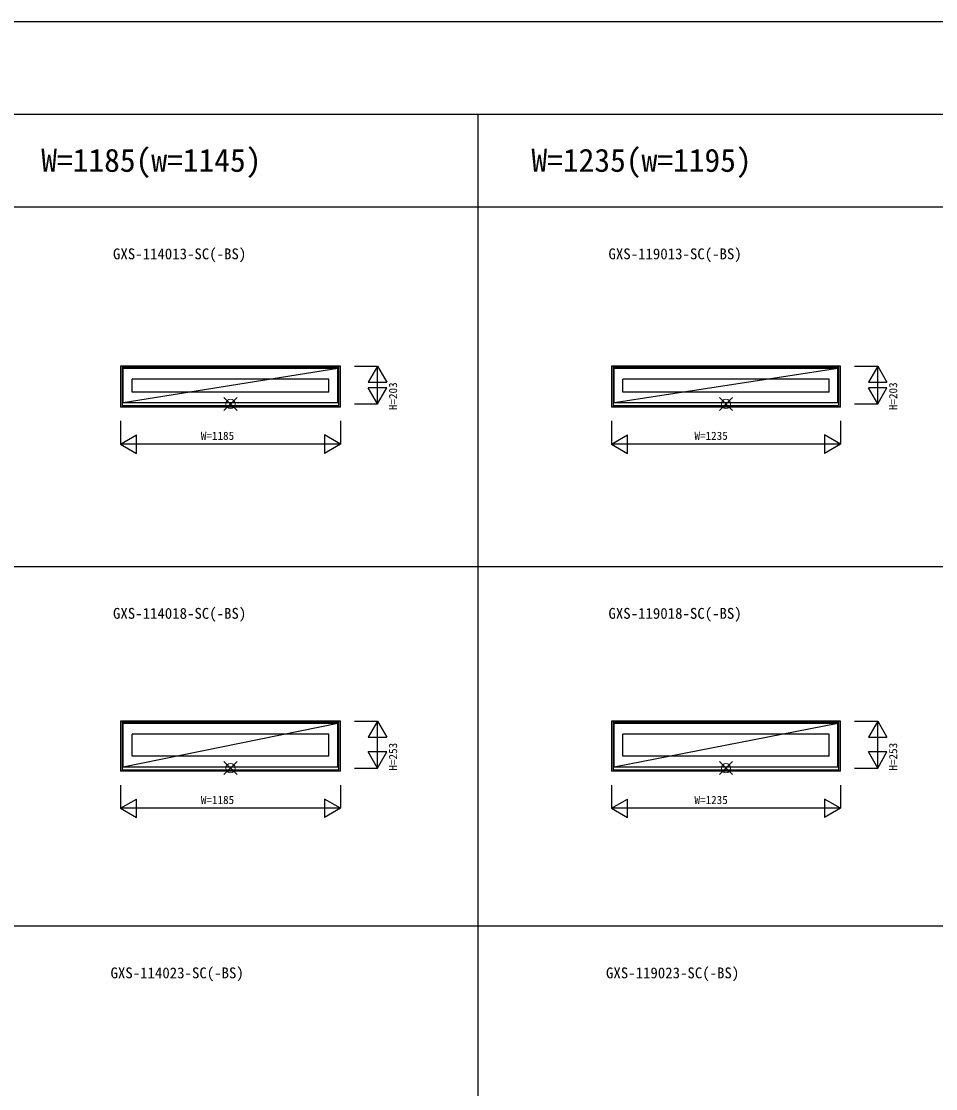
# Model space of a CAD drawing. Units: millimetres, scale not verified. Extents: x -13762 to 13750, y -10000 to 10000.
# Drawn here: x -5032 to -105, y 4248 to 10000 of the extents above; entities that cross this region are included whole.
import ezdxf
from ezdxf.enums import TextEntityAlignment as Align

# ---------------------------------------------------------------- set-up
doc = ezdxf.new("R2010")
doc.units = ezdxf.units.MM
doc.header["$LTSCALE"] = 50
for name, color, linetype in [('0-0_0', 7, 'Continuous'), ('0-1_YKK_A1', 4, 'Continuous'), ('0-4_YKK_F1', 7, 'Continuous'), ('0-6_YKK_N1', 2, 'Continuous')]:
    doc.layers.add(name, color=color, linetype=linetype)
doc.layers.add('0-5_YKK_IN', color=1, linetype='Continuous', lineweight=18)
doc.styles.add('ＭＳ ゴシック', font='')
doc.styles.get('ＭＳ ゴシック').set_extended_font_data('MS Gothic')

msp = doc.modelspace()

# ---------------------------------------------------------------- linework, layer by layer
at = {"layer": '0-1_YKK_A1'}
for p, q in [((-4488.5, 8141.25), (-4488.5, 7921.25)), ((-3321.5, 8133.75), (-4488.5, 8133.75)), ((-3326.5, 8128.75), (-4483.5, 8128.75)), ((-3326.5, 7943.75), (-3326.5, 8128.75)), ((-3321.5, 7921.25), (-3321.5, 8141.25)), ((-3312.5, 7921.25), (-3312.5, 8141.25)), ((-1843.5, 8141.25), (-1843.5, 7921.25)), ((-626.5, 8133.75), (-1843.5, 8133.75)), ((-631.5, 8128.75), (-1838.5, 8128.75)), ((-631.5, 7943.75), (-631.5, 8128.75)), ((-626.5, 7921.25), (-626.5, 8141.25)), ((-617.5, 7921.25), (-617.5, 8141.25)), ((-3374.5, 8070.75), (-4435.5, 8070.75)), ((-4435.5, 8001.75), (-4435.5, 8070.75)), ((-3374.5, 8001.75), (-3374.5, 8070.75)), ((-679.5, 8070.75), (-1790.5, 8070.75)), ((-1790.5, 8001.75), (-1790.5, 8070.75)), ((-679.5, 8001.75), (-679.5, 8070.75)), ((-3374.5, 8001.75), (-4435.5, 8001.75)), ((-679.5, 8001.75), (-1790.5, 8001.75)), ((-3326.5, 7943.75), (-4483.5, 7943.75)), ((-631.5, 7943.75), (-1838.5, 7943.75)), ((-3312.5, 7921.25), (-4497.5, 7921.25)), ((-3321.5, 7927.25), (-4488.5, 7927.25)), ((-617.5, 7921.25), (-1852.5, 7921.25)), ((-626.5, 7927.25), (-1843.5, 7927.25)), ((-4488.5, 6228.75), (-4488.5, 5958.75)), ((-3321.5, 6221.25), (-4488.5, 6221.25)), ((-3326.5, 6216.25), (-4483.5, 6216.25)), ((-3326.5, 5981.25), (-3326.5, 6216.25)), ((-3321.5, 5958.75), (-3321.5, 6228.75)), ((-3312.5, 5958.75), (-3312.5, 6228.75)), ((-1843.5, 6228.75), (-1843.5, 5958.75)), ((-626.5, 6221.25), (-1843.5, 6221.25)), ((-631.5, 6216.25), (-1838.5, 6216.25)), ((-631.5, 5981.25), (-631.5, 6216.25)), ((-626.5, 5958.75), (-626.5, 6228.75)), ((-617.5, 5958.75), (-617.5, 6228.75)), ((-3374.5, 6158.25), (-4435.5, 6158.25)), ((-4435.5, 6039.25), (-4435.5, 6158.25)), ((-3374.5, 6039.25), (-3374.5, 6158.25)), ((-679.5, 6158.25), (-1790.5, 6158.25)), ((-1790.5, 6039.25), (-1790.5, 6158.25)), ((-679.5, 6039.25), (-679.5, 6158.25)), ((-3374.5, 6039.25), (-4435.5, 6039.25)), ((-679.5, 6039.25), (-1790.5, 6039.25)), ((-3312.5, 5958.75), (-4497.5, 5958.75)), ((-3321.5, 5964.75), (-4488.5, 5964.75)), ((-3326.5, 5981.25), (-4483.5, 5981.25)), ((-617.5, 5958.75), (-1852.5, 5958.75)), ((-626.5, 5964.75), (-1843.5, 5964.75)), ((-631.5, 5981.25), (-1838.5, 5981.25))]:
    msp.add_line(p, q, dxfattribs=at)
for points in [[(-3312.5, 8141.25), (-4497.5, 8141.25), (-4497.5, 7921.25)], [(-3326.5, 8128.75), (-4483.5, 7943.75), (-4483.5, 8128.75)], [(-617.5, 8141.25), (-1852.5, 8141.25), (-1852.5, 7921.25)], [(-631.5, 8128.75), (-1838.5, 7943.75), (-1838.5, 8128.75)], [(-3312.5, 6228.75), (-4497.5, 6228.75), (-4497.5, 5958.75)], [(-3326.5, 6216.25), (-4483.5, 5981.25), (-4483.5, 6216.25)], [(-617.5, 6228.75), (-1852.5, 6228.75), (-1852.5, 5958.75)], [(-631.5, 6216.25), (-1838.5, 5981.25), (-1838.5, 6216.25)]]:
    msp.add_lwpolyline(points, dxfattribs=at)
at = {"layer": '0-4_YKK_F1'}
for p, q in [((-13750, 10000), (13750, 10000)), ((-13750, 9500), (13250, 9500)), ((-2570, -1925), (-2570, 9500)), ((-13750, 9000), (7910, 9000)), ((-13750, 7062.5), (7910, 7062.5)), ((-13750, 5125), (7910, 5125))]:
    msp.add_line(p, q, dxfattribs=at)
at = {"layer": '0-5_YKK_IN'}
for p, q in [((-3940.36, 7902.89), (-3869.64, 7973.61)), ((-3940.36, 7973.61), (-3869.64, 7902.89)), ((-1270.36, 7902.89), (-1199.64, 7973.61)), ((-1270.36, 7973.61), (-1199.64, 7902.89)), ((-3940.36, 5940.39), (-3869.64, 6011.11)), ((-3940.36, 6011.11), (-3869.64, 5940.39)), ((-1270.36, 5940.39), (-1199.64, 6011.11)), ((-1270.36, 6011.11), (-1199.64, 5940.39))]:
    msp.add_line(p, q, dxfattribs=at)
for centre in [(-3905, 7938.25), (-1235, 7938.25), (-3905, 5975.75), (-1235, 5975.75)]:
    msp.add_circle(centre, 25, dxfattribs=at)
at = {"layer": '0-6_YKK_N1'}
for p, q in [((-3237.5, 8141.25), (-3112.5, 8141.25)), ((-3112.5, 8141.25), (-3062.5, 8054.65)), ((-542.5, 8141.25), (-417.5, 8141.25)), ((-417.5, 8141.25), (-367.5, 8054.65)), ((-3162.5, 8054.65), (-3062.5, 8054.65)), ((-467.5, 8054.65), (-367.5, 8054.65)), ((-3112.5, 7938.25), (-3162.5, 8024.85)), ((-3062.5, 8024.85), (-3162.5, 8024.85)), ((-3112.5, 7938.25), (-3062.5, 8024.85)), ((-417.5, 7938.25), (-467.5, 8024.85)), ((-367.5, 8024.85), (-467.5, 8024.85)), ((-417.5, 7938.25), (-367.5, 8024.85)), ((-3237.5, 7938.25), (-3112.5, 7938.25)), ((-542.5, 7938.25), (-417.5, 7938.25)), ((-4497.5, 7846.25), (-4497.5, 7721.25)), ((-3312.5, 7846.25), (-3312.5, 7721.25)), ((-1852.5, 7846.25), (-1852.5, 7721.25)), ((-617.5, 7846.25), (-617.5, 7721.25)), ((-4497.5, 7721.25), (-4410.9, 7771.25)), ((-4410.9, 7671.25), (-4410.9, 7771.25)), ((-3312.5, 7721.25), (-3399.1, 7771.25)), ((-3399.1, 7771.25), (-3399.1, 7671.25)), ((-1852.5, 7721.25), (-1765.9, 7771.25)), ((-1765.9, 7671.25), (-1765.9, 7771.25)), ((-617.5, 7721.25), (-704.1, 7771.25)), ((-704.1, 7771.25), (-704.1, 7671.25)), ((-4497.5, 7721.25), (-4410.9, 7671.25)), ((-3312.5, 7721.25), (-4497.5, 7721.25)), ((-3312.5, 7721.25), (-3399.1, 7671.25)), ((-1852.5, 7721.25), (-1765.9, 7671.25)), ((-617.5, 7721.25), (-1852.5, 7721.25)), ((-617.5, 7721.25), (-704.1, 7671.25)), ((-3237.5, 6228.75), (-3112.5, 6228.75)), ((-3112.5, 6228.75), (-3062.5, 6142.15)), ((-542.5, 6228.75), (-417.5, 6228.75)), ((-417.5, 6228.75), (-367.5, 6142.15)), ((-3162.5, 6142.15), (-3062.5, 6142.15)), ((-467.5, 6142.15), (-367.5, 6142.15)), ((-3112.5, 5975.75), (-3162.5, 6062.35)), ((-3062.5, 6062.35), (-3162.5, 6062.35)), ((-3112.5, 5975.75), (-3062.5, 6062.35)), ((-417.5, 5975.75), (-467.5, 6062.35)), ((-367.5, 6062.35), (-467.5, 6062.35)), ((-417.5, 5975.75), (-367.5, 6062.35)), ((-3237.5, 5975.75), (-3112.5, 5975.75)), ((-542.5, 5975.75), (-417.5, 5975.75)), ((-4497.5, 5883.75), (-4497.5, 5758.75)), ((-3312.5, 5883.75), (-3312.5, 5758.75)), ((-1852.5, 5883.75), (-1852.5, 5758.75)), ((-617.5, 5883.75), (-617.5, 5758.75)), ((-4497.5, 5758.75), (-4410.9, 5808.75)), ((-4497.5, 5758.75), (-4410.9, 5708.75)), ((-3312.5, 5758.75), (-4497.5, 5758.75)), ((-4410.9, 5708.75), (-4410.9, 5808.75)), ((-3312.5, 5758.75), (-3399.1, 5808.75)), ((-3399.1, 5808.75), (-3399.1, 5708.75)), ((-3312.5, 5758.75), (-3399.1, 5708.75)), ((-1852.5, 5758.75), (-1765.9, 5808.75)), ((-1852.5, 5758.75), (-1765.9, 5708.75)), ((-617.5, 5758.75), (-1852.5, 5758.75)), ((-1765.9, 5708.75), (-1765.9, 5808.75)), ((-617.5, 5758.75), (-704.1, 5808.75)), ((-704.1, 5808.75), (-704.1, 5708.75)), ((-617.5, 5758.75), (-704.1, 5708.75))]:
    msp.add_line(p, q, dxfattribs=at)
for points in [[(-3112.5, 7938.25), (-3112.5, 8141.25), (-3162.5, 8054.65)], [(-417.5, 7938.25), (-417.5, 8141.25), (-467.5, 8054.65)], [(-3112.5, 5975.75), (-3112.5, 6228.75), (-3162.5, 6142.15)], [(-417.5, 5975.75), (-417.5, 6228.75), (-467.5, 6142.15)]]:
    msp.add_lwpolyline(points, dxfattribs=at)

# ---------------------------------------------------------------- texts
at = {"layer": '0-0_0', "color": 3, "style": 'ＭＳ ゴシック'}
for s, p in [('W=1185(w=1145)', (-4925, 9151.63)), ('W=1235(w=1195)', (-2283.33, 9151.63))]:
    msp.add_text(s, height=124.6, dxfattribs=at).set_placement(p, align=Align.BOTTOM_LEFT)
at = {"layer": '0-0_0', "style": 'ＭＳ ゴシック'}
for s, p in [('GXS-114013-SC(-BS)', (-4538.33, 8700)), ('GXS-119013-SC(-BS)', (-1868.33, 8700)), ('GXS-114018-SC(-BS)', (-4538.33, 6762.5)), ('GXS-119018-SC(-BS)', (-1868.33, 6762.5)), ('GXS-114023-SC(-BS)', (-4551.67, 4825)), ('GXS-119023-SC(-BS)', (-1881.67, 4825))]:
    msp.add_text(s, height=58.65, dxfattribs=at).set_placement(p, align=Align.BOTTOM_LEFT)
at = {"layer": '0-6_YKK_N1', "style": 'ＭＳ ゴシック'}
for s, p in [('H=203', (-2994.27, 7904.75)), ('H=203', (-299.27, 7904.75)), ('H=253', (-2994.27, 5962.25)), ('H=253', (-299.27, 5962.25))]:
    msp.add_text(s, height=43.99, rotation=90, dxfattribs=at).set_placement(p, align=Align.BOTTOM_LEFT)
for s, p in [('W=1185', (-4065, 7731.25)), ('W=1235', (-1405, 7731.25)), ('W=1185', (-4065, 5768.75)), ('W=1235', (-1405, 5768.75))]:
    msp.add_text(s, height=43.99, dxfattribs=at).set_placement(p, align=Align.BOTTOM_LEFT)

doc.saveas('drawing.dxf')
